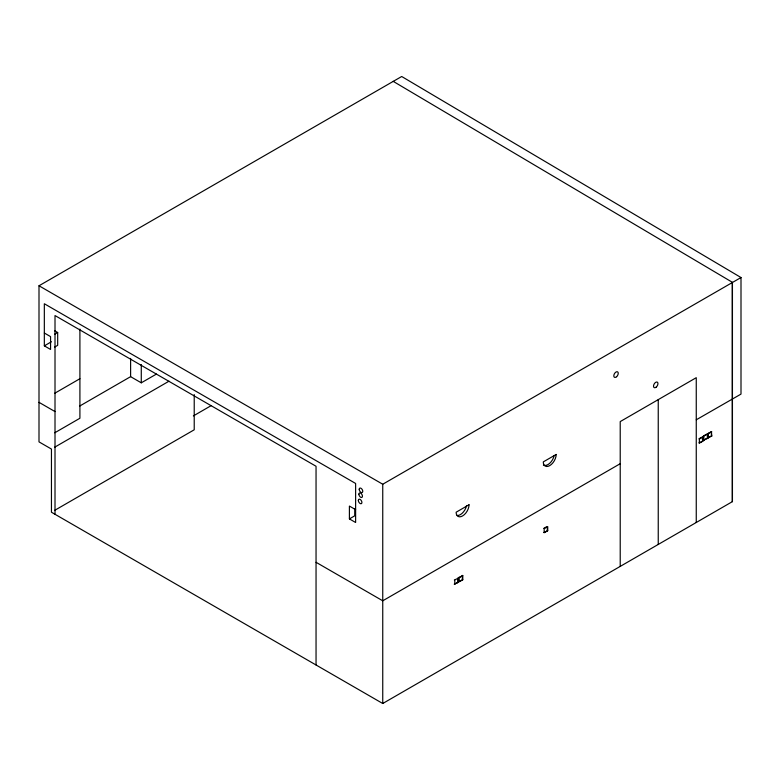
<?xml version="1.0" encoding="UTF-8"?>
<svg xmlns="http://www.w3.org/2000/svg" width="780" height="780" viewBox="0 0 780 780"><rect width="100%" height="100%" fill="white"/><g stroke="black" fill="none" stroke-linecap="round" stroke-linejoin="round"><path stroke-width="1.17" d="M393.139 81.315L732.44 282.35L732.44 501.608L382.746 703.501L51.451 512.226L51.451 449.065L39 441.88L39 285.773L401.7 76.498L741 277.534L741 394.095L696.257 419.796M54.629 334.259L57.681 332.504L57.681 345.345L54.629 347.1M355.622 509.652L349.401 506.064L349.401 518.895L355.622 522.493L355.622 483.464L44.333 303.752L44.333 345.852L51.451 341.747M54.736 393.256L79.911 378.719M79.638 406.087L130.611 376.662L141.278 382.824L156.439 374.078M54.736 432.793L79.911 418.255L79.911 329.092M54.6 447.252L169.026 381.186M193.372 415.915L211.312 405.551M54.6 510.403L194.22 429.799L194.22 394.573M39 285.773L382.746 484.234L741 277.534M349.401 518.895L354.734 515.814L354.734 508.813M620.217 463.7L382.746 600.795L316.046 562.292M703.375 436.098L707.372 433.787L707.372 438.029L703.375 440.339L703.375 436.098L707.821 434.05M458.796 577.434L462.793 575.64L462.793 579.745L459.235 581.802L459.235 577.697L462.793 575.64M543.728 528.401L546.4 526.861M698.929 438.799L701.591 437.258M703.375 440.339L707.821 438.282L707.821 433.66L711.38 431.603L711.818 435.971L707.821 437.765L711.818 435.971M454.34 580.008L458.348 578.204L458.348 582.319L454.34 584.113L458.348 582.319M707.821 433.66L711.818 431.866M458.796 581.548L462.793 579.745M543.728 532.506L547.736 530.712L547.736 526.597L544.177 528.655L544.177 532.76L547.736 530.712M698.929 442.904L702.926 441.11L702.926 436.995L699.367 439.052L699.367 443.157L702.926 441.11M54.561 330.71L57.681 332.504M44.333 333.021L50.563 336.609L50.563 349.45L44.333 345.852M458.348 578.204L457.899 577.951L457.899 582.056M39 402.334L55.01 411.577M732.283 282.438L732.283 501.696M711.38 431.603L711.38 435.718M708.269 433.914L708.269 438.029M703.823 436.361L703.823 440.593M702.487 436.741L702.487 440.846M696.257 522.493L696.257 377.686L620.217 421.59L620.217 566.397M658.242 399.643L658.242 544.45M547.287 527.368L547.287 530.449M462.345 575.386L462.345 579.491M454.789 580.261L454.789 584.366M382.746 484.234L382.746 703.501M316.046 664.989L316.046 466.264L55.01 315.559L55.01 514.283M141.278 364.562L141.278 382.824M130.611 358.4L130.611 376.662M554.18 455.481A9.116 5.265 -60 0 1 543.397 465.046M466.577 505.547A9.116 5.265 -60 0 1 457.129 515.521M469.024 504.777L456.124 512.226A9.116 5.265 -60 0 0 462.569 515.95A9.116 5.265 -60 0 0 469.024 504.777M556.179 454.457L543.28 461.897A9.116 5.265 -60 0 0 549.734 465.621A9.116 5.265 -60 0 0 556.179 454.457M358.351 500.428A2.515 1.453 60 0 0 361.023 503.743A2.515 1.453 60 0 0 361.023 500.194A2.515 1.453 60 0 0 358.351 500.428M358.888 494.169A2.515 1.453 60 0 0 361.559 497.494A2.515 1.453 60 0 0 361.559 493.935A2.515 1.453 60 0 0 358.888 494.169M359.209 489.284A2.515 1.453 60 0 0 361.871 492.609A2.515 1.453 60 0 0 361.871 489.05A2.515 1.453 60 0 0 359.209 489.284M656.312 387.017A3.149 1.814 -60 0 0 657.316 382.151A3.149 1.814 -60 0 0 653.591 385.447A3.149 1.814 -60 0 0 656.312 387.017M616.6 376.72A3.149 1.814 -60 0 0 617.594 371.855A3.149 1.814 -60 0 0 613.88 375.151A3.149 1.814 -60 0 0 616.6 376.72"/></g></svg>
